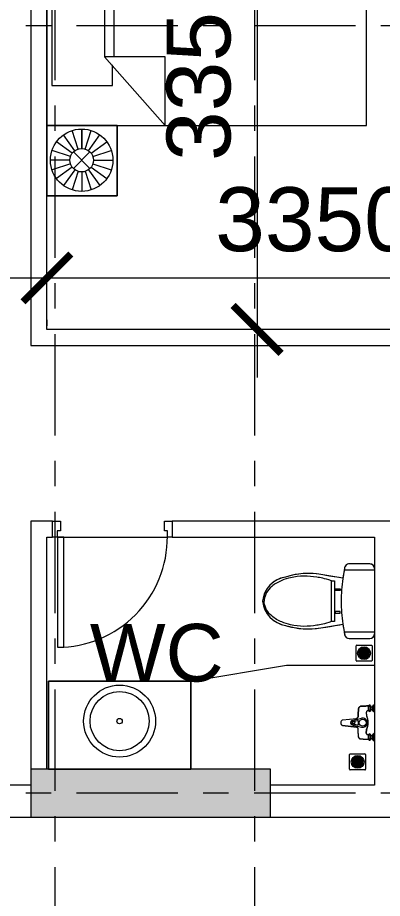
# Model space of a CAD drawing. Header units: millimetres. Extents: x -20144 to 126922, y -42414 to 48263.
# Drawn here: x 23217 to 25500, y 32291 to 37800 of the extents above; entities that cross this region are included whole.
import ezdxf

# ---------------------------------------------------------------- set-up
doc = ezdxf.new("R2010")
doc.units = ezdxf.units.MM
doc.linetypes.add('Grid Line', pattern=[22.225, 12.7, -3.175, 3.175, -3.175])
for name, color, linetype, lineweight in [('CHU', 181, 'Continuous', 5), ('CUA', 31, 'Continuous', 9), ('DIM', 1, 'Continuous', 5), ('LC.HA', 8, 'Continuous', 9), ('NET CAT', 3, 'Continuous', 5), ('NET-CAT', 3, 'Continuous', 15), ('NET-THAY', 2, 'Continuous', 9), ('THIET BI', 44, 'Continuous', 5), ('THIET-BI', 44, 'Continuous', 5), ('TRUC', 225, 'Continuous', 5)]:
    doc.layers.add(name, color=color, linetype=linetype, lineweight=lineweight)
doc.styles.add('Arial_2', font='arial.ttf', dxfattribs={"height": 360})
doc.styles.add('TA1', font='arial.ttf')
doc.dimstyles.new('D_200_KTx2', dxfattribs={"dimtxt": 400, "dimasz": 300, "dimexe": 300, "dimexo": 300, "dimgap": 160, "dimtad": 1, "dimdec": 0, "dimzin": 9, "dimtxsty": 'TA1', "dimblk": 'ARCHTICK', "dimcen": 1, "dimdle": 300, "dimclrd": 256, "dimclre": 256, "dimclrt": 7, "dimadec": 0, "dimazin": 0, "dimtfac": 1, "dimtdec": 0, "dimtix": 1, "dimtmove": 1, "dimatfit": 3, "dimldrblk": 'ARCHTICK', "dimfxl": 0, "dimtolj": 1, "dimtzin": 0, "dimlwd": -1, "dimlwe": -1, "dimarcsym": 0})

# ---------------------------------------------------------------- blocks, each defined once
blk = doc.blocks.new('X-XI2 - X-XI-V26-MẶT BẰNG TẦNG 24')
at = {"layer": 'THIET-BI'}
for p, q in [((-230.6, -16.8), (-233.2, -33.2)), ((-233.2, -29), (-233.2, -157.9)), ((-233.2, -29), (-233.2, -157.9)), ((-233.2, -33.2), (-233.2, -45)), ((-233.2, -45), (-233.2, -157.9)), ((-227.9, -12.2), (-230.6, -16.8)), ((-222, -6.1), (-227.9, -12.2)), ((-212.4, -1.2), (-222, -6.1)), ((-204.7, -0.1), (-212.4, -1.2)), ((-194.6, -0.1), (-194.6, -185.7)), ((194.6, -0.1), (194.6, -186.1)), ((215, -2.1), (204.6, -0.1)), ((219.3, -4.2), (215, -2.1)), ((224.8, -8.5), (219.3, -4.2)), ((227.7, -12), (224.8, -8.5)), ((231.6, -19.3), (227.7, -12)), ((233.2, -29), (231.6, -19.3)), ((233.2, -157.9), (233.2, -29)), ((233.2, -157.9), (233.2, -29)), ((233.2, -157.9), (233.2, -29)), ((-233.2, -157.9), (-232.9, -162.1)), ((-232.9, -162.1), (-231, -169.1)), ((231.9, -166.7), (233.2, -157.9)), ((-231, -169.1), (-228, -174.5)), ((-228, -174.5), (-224.2, -178.9)), ((-224.2, -178.9), (-216.9, -183.9)), ((-216.9, -183.9), (-209.4, -186.4)), ((-209.4, -186.4), (-202.4, -187.7)), ((-202.4, -187.7), (-192, -189.7)), ((-192, -189.7), (-184.2, -191.1)), ((-184.2, -191.1), (-168, -193.8)), ((-168, -193.8), (-149.9, -196.6)), ((-143.8, -197.5), (-166.7, -335.2)), ((-143.8, -197.5), (-166.7, -335.2)), ((-149.9, -196.6), (-143.8, -197.5)), ((-143.8, -197.5), (-147.8, -221.1)), ((-76.6, -213.5), (-66.1, -213.5)), ((-76.6, -245), (-76.6, -213.5)), ((-66.1, -213.5), (-66.1, -245)), ((64, -213.5), (64, -245)), ((74.4, -213.5), (64, -213.5)), ((74.4, -245), (74.4, -213.5)), ((143.8, -197.5), (212.9, -185.5)), ((166.7, -335.2), (143.8, -197.5)), ((166.7, -335.2), (143.8, -197.5)), ((146.9, -216.1), (143.8, -197.5)), ((151.8, -245.3), (146.9, -216.1)), ((212.9, -185.5), (220.8, -181.7)), ((220.8, -181.7), (226.5, -176.5)), ((226.5, -176.5), (231.9, -166.7)), ((-155.3, -266.3), (-157.7, -280.9)), ((-147.8, -221.1), (-155.3, -266.3)), ((-127.7, -249.9), (127.7, -249.9)), ((-127.7, -267.8), (-127.7, -249.9)), ((-8.6, -267.8), (-127.7, -267.8)), ((-66.1, -245), (-76.6, -245)), ((127.7, -267.8), (-8.6, -267.8)), ((64, -245), (74.4, -245)), ((127.7, -249.9), (127.7, -267.8)), ((157.2, -277.8), (151.8, -245.3)), ((-164.6, -322), (-168.9, -349)), ((-161.5, -303.8), (-164.6, -322)), ((-157.7, -280.9), (-161.5, -303.8)), ((161.7, -304.9), (157.2, -277.8)), ((166.7, -335.2), (161.7, -304.9)), ((-172.5, -383), (-173.5, -402.2)), ((-171, -365.1), (-172.5, -383)), ((-168.9, -349), (-171, -365.1)), ((171.6, -371), (166.7, -335.2)), ((173.2, -395.8), (171.6, -371)), ((-173.5, -402.2), (-173.1, -436.1)), ((-173.1, -436.1), (-172.5, -446.5)), ((172.5, -446.5), (173.5, -426.5)), ((173.5, -426.5), (173.2, -395.8)), ((-172.5, -446.5), (-169.6, -474.8)), ((-169.6, -474.8), (-166.5, -495.3)), ((-166.5, -495.3), (-161.1, -520.9)), ((165.2, -502.3), (172.5, -446.5)), ((-161.1, -520.9), (-151.4, -555.9)), ((151.4, -555.9), (155.1, -543.7)), ((155.1, -543.7), (161.7, -518.5)), ((161.7, -518.5), (165.2, -502.3)), ((-151.4, -555.9), (-143.5, -587)), ((-143.5, -587), (-131.8, -612.8)), ((131.6, -613.2), (145.5, -581)), ((145.5, -581), (151.4, -555.9)), ((-131.8, -612.8), (-121.7, -628.9)), ((-121.7, -628.9), (-100.2, -653.8)), ((-100.2, -653.8), (-87.5, -664.8)), ((86, -665.9), (100.2, -653.8)), ((100.2, -653.8), (114.1, -638.9)), ((114.1, -638.9), (131.6, -613.2)), ((-87.5, -664.8), (-69.9, -676.9)), ((-69.9, -676.9), (-49.6, -687.2)), ((-49.6, -687.2), (-19.9, -696.9)), ((-19.9, -696.9), (0, -700.2)), ((0, -700.2), (34.6, -692.9)), ((34.6, -692.9), (60.8, -681.9)), ((60.8, -681.9), (86, -665.9))]:
    blk.add_line(p, q, dxfattribs=at)
for centre, radius, start, end in [((-204.3, -29), 29, 90.9417, 180), ((-204.3, -29), 29, 90.3287, 180), ((204.3, -29), 29, 0, 89.6713), ((204.3, -29), 29, 360, 89.0583), ((-204.3, -157.9), 29, 180, 259.8599), ((-204.3, -157.9), 29, 180, 259.8599), ((204.3, -157.9), 29, 280.1401, 360), ((204.3, -157.9), 29, 280.1401, 0), ((18.1, 960), 1168.8, 258.7762, 262.0348), ((18.1, 960), 1168.8, 258.7762, 262.0348), ((18.1, 960), 1168.8, 262.1447, 269.1633), ((-16, 957.7), 1166.4, 270.8375, 277.7683), ((-18.1, 960), 1168.8, 277.9652, 281.2238), ((-18.1, 960), 1168.8, 277.9652, 281.2238), ((287.1, -414.4), 460.7, 170.0941, 197.8856), ((287.1, -414.4), 460.7, 170.0941, 197.8856), ((-287.1, -414.4), 460.7, 342.1144, 9.9059), ((-287.1, -414.4), 460.7, 342.1144, 9.9059), ((18.2, -529.6), 171.6, 188.8267, 263.9098), ((18.2, -529.6), 171.6, 188.8267, 263.9098), ((-18.2, -529.6), 171.6, 276.0902, 351.1733), ((-18.2, -529.6), 171.6, 276.0902, 351.1733)]:
    blk.add_arc(centre, radius, start, end, dxfattribs=at)
for points in [[(-127.7, -267.8), (-143.4, -315.6), (-152.2, -364.8), (-160.3, -442.2), (-151, -516.8), (-129.6, -585.3), (-93.5, -652), (-37.5, -689.3), (-2.9, -689.4), (0, -689.4)], [(127.7, -267.8), (143.4, -315.6), (152.2, -364.8), (160.3, -442.2), (151, -516.8), (129.6, -585.3), (93.5, -652), (37.5, -689.3), (2.9, -689.4), (0, -689.4)]]:
    blk.add_open_spline(points, degree=3, knots=[12.724379, 12.724379, 12.724379, 12.724379, 75.096459, 151.912755, 228.70098, 282.501534, 351.034079, 439.49288, 447.51098, 447.51098, 447.51098, 447.51098], dxfattribs=at)
blk = doc.blocks.new('X-GIUONG1 - X-GIUONG-1305651-MẶT BẰNG TẦNG 24')
at = {"layer": 'THIET BI'}
for p, q in [((-800, 0), (-1239, 0)), ((-1239, 0), (-1239, -439)), ((-1239, 0), (-800, 0)), ((-1239, -439), (-1239, 0)), ((-1039.2, -147.8), (-1076.9, -31.8)), ((-1016.6, -144.2), (-1016.6, -22.2)), ((-993.9, -147.8), (-956.3, -31.8)), ((-800, -439), (-800, 0)), ((800, 0), (-800, 0)), ((-800, 0), (-800, -2000)), ((800, 0), (-800, 0)), ((-800, 0), (-800, -439)), ((-800, 0), (-800, -2000)), ((-550, -30), (-550, -410)), ((-30, -30), (-550, -30)), ((-30, -360), (-30, -30)), ((30, -30), (30, -360)), ((550, -30), (30, -30)), ((550, -360), (550, -30)), ((1239, 0), (800, 0)), ((800, 0), (800, -439)), ((800, -2000), (800, 0)), ((1239, 0), (800, 0)), ((800, 0), (800, -439)), ((800, -2000), (800, 0)), ((993.9, -147.8), (956.3, -31.8)), ((1016.6, -144.2), (1016.6, -22.2)), ((1039.2, -147.8), (1076.9, -31.8)), ((1239, -439), (1239, 0)), ((1239, -439), (1239, 0)), ((-1075.8, -174.4), (-1174.4, -102.7)), ((-1059.6, -158.2), (-1131.2, -59.5)), ((-973.5, -158.2), (-901.9, -59.5)), ((-957.4, -174.4), (-858.7, -102.7)), ((957.4, -174.4), (858.7, -102.7)), ((973.5, -158.2), (901.9, -59.5)), ((1059.6, -158.2), (1131.2, -59.5)), ((1075.8, -174.4), (1174.4, -102.7)), ((-1086.1, -194.8), (-1202.1, -157.1)), ((-947, -194.8), (-831, -157.1)), ((947, -194.8), (831, -157.1)), ((1086.1, -194.8), (1202.1, -157.1)), ((-1089.7, -217.4), (-1211.7, -217.4)), ((-1068.3, -269.1), (-964.8, -165.6)), ((-1068.3, -165.6), (-964.8, -269.1)), ((-943.4, -217.4), (-821.4, -217.4)), ((-821.4, -217.4), (-943.4, -217.4)), ((943.4, -217.4), (821.4, -217.4)), ((821.4, -217.4), (943.4, -217.4)), ((1068.3, -269.1), (964.8, -165.6)), ((1068.3, -165.6), (964.8, -269.1)), ((1089.7, -217.4), (1211.7, -217.4)), ((-1086.1, -240), (-1202.1, -277.7)), ((-1075.8, -260.4), (-1174.4, -332.1)), ((-957.4, -260.4), (-858.7, -332.1)), ((-947, -240), (-831, -277.7)), ((947, -240), (831, -277.7)), ((957.4, -260.4), (858.7, -332.1)), ((1075.8, -260.4), (1174.4, -332.1)), ((1086.1, -240), (1202.1, -277.7)), ((-1059.6, -276.6), (-1131.2, -375.2)), ((-1039.2, -287), (-1076.9, -402.9)), ((-1016.6, -290.5), (-1016.6, -412.5)), ((-993.9, -287), (-956.3, -402.9)), ((-973.5, -276.6), (-901.9, -375.2)), ((973.5, -276.6), (901.9, -375.2)), ((993.9, -287), (956.3, -402.9)), ((1016.6, -290.5), (1016.6, -412.5)), ((1039.2, -287), (1076.9, -402.9)), ((1059.6, -276.6), (1131.2, -375.2)), ((-370, -360), (-800, -740)), ((-370, -740), (-370, -360)), ((800, -360), (-370, -360)), ((-1239, -439), (-800, -439)), ((-800, -439), (-1239, -439)), ((-550, -410), (-420, -410)), ((-370, -420), (800, -420)), ((800, -439), (1239, -439)), ((800, -439), (1239, -439)), ((-800, -740), (-370, -740)), ((-800, -2000), (800, -2000)), ((-800, -2000), (800, -2000))]:
    blk.add_line(p, q, dxfattribs=at)
for centre, radius in [((-1016.6, -217.4), 195.1), ((1016.6, -217.4), 195.1), ((-1016.6, -217.4), 73.2), ((1016.6, -217.4), 73.2)]:
    blk.add_circle(centre, radius, dxfattribs=at)
blk = doc.blocks.new('X-LA3 - X-LA-1425476-MẶT BẰNG TẦNG 24')
at = {"layer": 'THIET-BI'}
for p, q in [((-445, 550), (445, 550)), ((-445, 0), (-445, 550)), ((445, 550), (-445, 550)), ((-445, 550), (-445, 0)), ((445, 550), (445, 0)), ((445, 0), (445, 550)), ((445, 0), (-445, 0)), ((-445, 0), (445, 0))]:
    blk.add_line(p, q, dxfattribs=at)
for radius in [225, 185, 17]:
    blk.add_circle((0, 300), radius, dxfattribs=at)
blk = doc.blocks.new('CUA WC - Type 1-1365100-MẶT BẰNG TẦNG 24')
at = {"layer": 'CUA', "lineweight": 5}
for p, q in [((-273.5, -52.3), (-273.5, 47.7)), ((-273.5, 47.7), (-223.5, 47.7)), ((-223.5, 47.7), (-223.5, -11.3)), ((426.5, 47.7), (476.5, 47.7)), ((426.5, -11.3), (426.5, 47.7)), ((476.5, 47.7), (476.5, -52.3)), ((-243.5, -52.3), (-273.5, -52.3)), ((-243.5, -11.3), (-243.5, -52.3)), ((-223.5, -11.3), (-243.5, -11.3)), ((446.5, -11.3), (426.5, -11.3)), ((446.5, -52.3), (446.5, -11.3)), ((476.5, -52.3), (446.5, -52.3))]:
    blk.add_line(p, q, dxfattribs=at)
at = {"layer": 'CUA'}
for p, q in [((-202.5, -52.3), (-242.5, -52.3)), ((-242.5, -52.3), (-242.5, -740.3)), ((-202.5, -740.3), (-202.5, -52.3)), ((-242.5, -740.3), (-202.5, -740.3))]:
    blk.add_line(p, q, dxfattribs=at)
at = {"layer": 'CUA', "lineweight": 5}
blk.add_arc((-242.5, -52.3), 688, 270, 0.5, dxfattribs=at)
blk = doc.blocks.new('X-SEN1 - X-SEN-1425460-MẶT BẰNG TẦNG 24')
at = {"layer": 'THIET-BI'}
for p, q in [((-27.3, 113.1), (-17.5, 199.2)), ((-17.5, 199.2), (-27.3, 113.1)), ((17.5, 199.2), (27.3, 113.1)), ((17.5, 199.2), (27.3, 113.1)), ((-12.9, 141.7), (-27.6, 80.8)), ((-7.7, 139.6), (-13.8, 105.5)), ((7.7, 139.6), (13.8, 105.5)), ((12.9, 141.7), (27.6, 80.8)), ((-112.5, 3.8), (-99.9, 12.6)), ((-112.5, 3.8), (-99.9, 12.6)), ((-112.5, 0), (-112.5, 3.8)), ((-112.5, 3.8), (-112.5, 0)), ((-67.5, 3.8), (-112.5, 3.8)), ((-67.5, 0), (-112.5, 0)), ((-112.5, 0), (-67.5, 0)), ((-107.2, 34.3), (-105.1, 34.3)), ((-107.2, 34.3), (-72.8, 34.3)), ((-99.9, 25.3), (-107.2, 25.3)), ((-72.8, 25.3), (-107.2, 25.3)), ((-105.1, 34.3), (-105.1, 37.2)), ((-105.1, 37.2), (-74.9, 37.2)), ((-105.1, 34.3), (-105.1, 37.2)), ((-74.9, 34.3), (-105.1, 34.3)), ((-99.9, 12.6), (-99.9, 25.3)), ((-99.9, 12.6), (-99.9, 25.3)), ((-99.9, 12.6), (-80.1, 12.6)), ((-80.1, 12.6), (-99.9, 12.6)), ((-80.1, 25.3), (-80.1, 12.6)), ((-72.8, 25.3), (-80.1, 25.3)), ((-80.1, 25.3), (-80.1, 12.6)), ((-80.1, 12.6), (-67.5, 3.8)), ((-80.1, 12.6), (-67.5, 3.8)), ((-74.9, 37.2), (-74.9, 34.3)), ((-74.9, 37.2), (-74.9, 34.3)), ((-74.9, 34.3), (-72.8, 34.3)), ((-67.5, 3.8), (-67.5, 0)), ((-67.5, 0), (-67.5, 3.8)), ((67.5, 3.8), (80.1, 12.6)), ((67.5, 3.8), (80.1, 12.6)), ((67.5, 0), (67.5, 3.8)), ((112.5, 3.8), (67.5, 3.8)), ((67.5, 0), (67.5, 3.8)), ((112.5, 0), (67.5, 0)), ((112.5, 0), (67.5, 0)), ((72.8, 34.3), (74.9, 34.3)), ((72.8, 34.3), (107.2, 34.3)), ((80.1, 25.3), (72.8, 25.3)), ((107.2, 25.3), (72.8, 25.3)), ((74.9, 34.3), (74.9, 37.2)), ((74.9, 37.2), (105.1, 37.2)), ((74.9, 34.3), (74.9, 37.2)), ((105.1, 34.3), (74.9, 34.3)), ((80.1, 12.6), (80.1, 25.3)), ((80.1, 12.6), (80.1, 25.3)), ((99.9, 12.6), (80.1, 12.6)), ((80.1, 12.6), (99.9, 12.6)), ((99.9, 12.6), (80.1, 12.6)), ((99.9, 25.3), (99.9, 12.6)), ((107.2, 25.3), (99.9, 25.3)), ((99.9, 25.3), (99.9, 12.6)), ((99.9, 12.6), (112.5, 3.8)), ((99.9, 12.6), (112.5, 3.8)), ((105.1, 37.2), (105.1, 34.3)), ((105.1, 37.2), (105.1, 34.3)), ((105.1, 34.3), (107.2, 34.3)), ((112.5, 3.8), (112.5, 0)), ((112.5, 3.8), (112.5, 0))]:
    blk.add_line(p, q, dxfattribs=at)
for centre, radius in [((0, 130.1), 7.2), ((0, 73.2), 21.5)]:
    blk.add_circle(centre, radius, dxfattribs=at)
for centre, radius, start, end in [((0, 191), 19.3, 25.0481, 154.9519), ((0, 191), 19.3, 25.0481, 154.9519), ((0, 134.7), 14.7, 28.4144, 151.5856), ((0, 136.6), 8.24, 21.1294, 158.8706), ((-0.4, 73.2), 28.3, 164.3307, 270.7483), ((-9.4, 104.7), 4.5, 169.8444, 285.9297), ((-0.4, 73.2), 28.3, 89.2517, 105.9297), ((0.4, 73.2), 28.3, 74.0703, 90.7483), ((0.4, 73.2), 28.3, 269.2517, 15.6693), ((9.4, 104.7), 4.5, 254.0703, 10.1556), ((-102.9, 29.8), 6.9, 148.0246, 211.9754), ((-102.9, 29.8), 6.9, 148.0246, 211.9754), ((-107.2, 32.5), 1.8, 90, 148.0246), ((-107.2, 32.5), 1.8, 90, 148.0246), ((-107.2, 27.1), 1.8, 211.9754, 270), ((-107.2, 27.1), 1.8, 211.9754, 270), ((-112.5, 29.8), 6.9, 319.2845, 40.7155), ((-94.4, 29.8), 6.9, 139.2845, 220.7155), ((-85.4, 29.8), 6.9, 319.2845, 40.7155), ((-67.5, 29.8), 6.9, 139.2845, 220.7155), ((-72.8, 32.5), 1.8, 31.9754, 90), ((-72.8, 32.5), 1.8, 31.9754, 90), ((-72.8, 27.1), 1.8, 270, 328.0246), ((-72.8, 27.1), 1.8, 270, 328.0246), ((-77.1, 29.8), 6.9, 328.0246, 31.9754), ((-77.1, 29.8), 6.9, 328.0246, 31.9754), ((77.1, 29.8), 6.9, 148.0246, 211.9754), ((77.1, 29.8), 6.9, 148.0246, 211.9754), ((72.8, 32.5), 1.8, 90, 148.0246), ((72.8, 32.5), 1.8, 90, 148.0246), ((72.8, 27.1), 1.8, 211.9754, 270), ((72.8, 27.1), 1.8, 211.9754, 270), ((67.5, 29.8), 6.9, 319.2845, 40.7155), ((85.6, 29.8), 6.9, 139.2845, 220.7155), ((94.6, 29.8), 6.9, 319.2845, 40.7155), ((112.5, 29.8), 6.9, 139.2845, 220.7155), ((107.2, 32.5), 1.8, 31.9754, 90), ((107.2, 32.5), 1.8, 31.9754, 90), ((107.2, 27.1), 1.8, 270, 328.0246), ((107.2, 27.1), 1.8, 270, 328.0246), ((102.9, 29.8), 6.9, 328.0246, 31.9754), ((102.9, 29.8), 6.9, 328.0246, 31.9754)]:
    blk.add_arc(centre, radius, start, end, dxfattribs=at)
for points, knots in [([(-105.1, 37.2), (-105.1, 39.1), (-104.9, 42.9), (-104.6, 50.4), (-104.3, 58), (-104.1, 65.5), (-103.9, 70.3), (-103.8, 73.6), (-103.7, 75.5), (-103.7, 76.9), (-103.6, 78.3), (-103.6, 79.5), (-103.6, 80.5), (-103.6, 81.2), (-103.5, 81.8), (-103.5, 82.3), (-103.5, 82.7), (-103.4, 83.3), (-103.3, 84.3), (-103.2, 85.5), (-103.1, 86.6), (-102.8, 87.6), (-102.6, 88.2), (-102.3, 88.9), (-101.9, 89.7), (-101.3, 90.8), (-100.4, 91.9), (-99.2, 93.4), (-97.8, 94.7), (-96.2, 95.8), (-95, 96.6), (-93.7, 97.2), (-92.4, 97.7), (-91.2, 98.1), (-90.3, 98.4), (-89.7, 98.5), (-89.3, 98.6), (-88.8, 98.7), (-88, 98.8), (-86.8, 99), (-85.6, 99.1), (-84.7, 99.1), (-84, 99.2), (-83.3, 99.3), (-82.3, 99.4), (-81.2, 99.5), (-79.7, 99.6), (-76.9, 99.8), (-72.8, 100.2), (-67.2, 100.7), (-61.6, 101.2), (-56, 101.5), (-51.7, 101.8), (-48.8, 101.9), (-47.3, 101.9), (-46.1, 101.9), (-45.1, 102), (-44.4, 102), (-43.6, 102), (-42.6, 102), (-41.4, 102), (-40.1, 102), (-39.3, 102.1), (-38.8, 102.1), (-38.5, 102.2), (-38.1, 102.2), (-37.6, 102.3), (-36.8, 102.4), (-35.6, 102.6), (-34.3, 103), (-33.2, 103.5), (-32.5, 104), (-31.7, 104.6), (-30.5, 105.7), (-29, 107.6), (-27.9, 110.1), (-27.4, 112), (-27.3, 113.1)], [-1, -1, -1, -1, -0.958333, -0.916667, -0.833333, -0.791667, -0.75, -0.729167, -0.71875, -0.708333, -0.697917, -0.6875, -0.682292, -0.677083, -0.671875, -0.669271, -0.666667, -0.661458, -0.65625, -0.645833, -0.635417, -0.630208, -0.625, -0.619792, -0.614583, -0.604167, -0.59375, -0.583333, -0.5625, -0.552083, -0.541667, -0.53125, -0.520833, -0.510417, -0.505208, -0.5, -0.497396, -0.494792, -0.489583, -0.479167, -0.46875, -0.463542, -0.458333, -0.453125, -0.447917, -0.4375, -0.427083, -0.416667, -0.375, -0.333333, -0.291667, -0.25, -0.208333, -0.197917, -0.1875, -0.177083, -0.171875, -0.166667, -0.161458, -0.15625, -0.145833, -0.135417, -0.130208, -0.127604, -0.125, -0.122396, -0.119792, -0.114583, -0.104167, -0.09375, -0.083333, -0.078125, -0.072917, -0.0625, -0.041667, -0.020833, 0, 0, 0, 0]), ([(-105.1, 37.2), (-104.5, 52.3), (-103.9, 68.7), (-103.3, 87.5), (-99.6, 93.9), (-92.4, 98.5), (-72.6, 100.1), (-54, 102.2), (-33.9, 102), (-28.7, 107.4), (-27.8, 111), (-27.3, 113.1)], [0, 0, 0, 0, 45.441328, 49.333631, 56.110562, 66.562664, 73.682324, 114.966912, 125.570438, 129.900151, 136.284558, 136.284558, 136.284558, 136.284558]), ([(27.3, 113.1), (27.4, 112), (27.9, 110.1), (29, 107.6), (30.5, 105.7), (31.7, 104.6), (32.5, 104), (33.2, 103.5), (34.3, 103), (35.6, 102.6), (36.8, 102.4), (37.6, 102.3), (38.1, 102.2), (38.5, 102.2), (38.8, 102.1), (39.3, 102.1), (40.1, 102), (41.4, 102), (42.6, 102), (43.6, 102), (44.4, 102), (45.1, 102), (46.1, 101.9), (47.3, 101.9), (48.8, 101.9), (51.7, 101.8), (56, 101.5), (61.6, 101.2), (67.2, 100.7), (72.8, 100.2), (76.9, 99.8), (79.7, 99.6), (81.2, 99.5), (82.3, 99.4), (83.3, 99.3), (84, 99.2), (84.7, 99.1), (85.6, 99.1), (86.8, 99), (88, 98.8), (88.9, 98.7), (89.6, 98.5), (90.3, 98.4), (91.2, 98.1), (92.4, 97.7), (93.7, 97.2), (95, 96.6), (96.2, 95.8), (97.4, 95), (98.5, 94), (99.5, 93), (100.4, 91.9), (101.3, 90.8), (101.9, 89.7), (102.3, 88.9), (102.6, 88.2), (102.8, 87.6), (103.1, 86.6), (103.2, 85.7), (103.3, 84.8), (103.4, 84.1), (103.4, 83.5), (103.4, 83), (103.5, 82.5), (103.5, 81.9), (103.6, 81), (103.6, 79.8), (103.6, 78.3), (103.7, 76.9), (103.7, 75.5), (103.8, 73.6), (103.9, 68.4), (104.2, 61.7), (104.5, 54.2), (104.7, 48.5), (104.9, 42.9), (105.1, 39.1), (105.1, 37.2)], [-1, -1, -1, -1, -0.979167, -0.958333, -0.9375, -0.927083, -0.921875, -0.916667, -0.90625, -0.895833, -0.885417, -0.880208, -0.877604, -0.875, -0.872396, -0.869792, -0.864583, -0.854167, -0.84375, -0.838542, -0.833333, -0.828125, -0.822917, -0.8125, -0.802083, -0.791667, -0.75, -0.708333, -0.666667, -0.625, -0.583333, -0.572917, -0.5625, -0.552083, -0.546875, -0.541667, -0.536458, -0.53125, -0.520833, -0.510417, -0.505208, -0.5, -0.494792, -0.489583, -0.479167, -0.46875, -0.458333, -0.447917, -0.4375, -0.427083, -0.416667, -0.40625, -0.395833, -0.385417, -0.380208, -0.375, -0.369792, -0.364583, -0.354167, -0.348958, -0.34375, -0.338542, -0.335938, -0.333333, -0.328125, -0.322917, -0.3125, -0.302083, -0.291667, -0.28125, -0.270833, -0.25, -0.166667, -0.125, -0.083333, -0.041667, 0, 0, 0, 0]), ([(105.1, 37.2), (104.5, 52.3), (103.9, 68.7), (103.3, 87.5), (99.6, 93.9), (92.4, 98.5), (72.6, 100.1), (54, 102.2), (33.9, 102), (28.7, 107.4), (27.8, 111), (27.3, 113.1)], [0, 0, 0, 0, 45.441328, 49.333631, 56.110562, 66.562664, 73.682324, 114.966912, 125.570438, 129.900151, 136.284558, 136.284558, 136.284558, 136.284558]), ([(-74.9, 37.2), (-74.9, 39.9), (-75, 44.9), (-67.9, 51.6), (-55.3, 50.7), (-39.4, 48.7), (-24.4, 43.4), (-11.8, 40.7), (0, 41)], [0, 0, 0, 0, 8.475038, 15.961674, 29.255673, 47.963091, 70.422589, 93.837243, 93.837243, 93.837243, 93.837243]), ([(0, 41), (-2, 40.9), (-5.6, 40.9), (-10.3, 41.2), (-14.4, 41.6), (-18, 42.2), (-21.2, 42.9), (-24.2, 43.7), (-27.1, 44.6), (-30, 45.4), (-32.9, 46.3), (-35.8, 47.2), (-38.8, 47.9), (-41.8, 48.6), (-45.1, 49.2), (-48.4, 49.8), (-51.8, 50.2), (-54.8, 50.5), (-56.9, 50.7), (-58.1, 50.8), (-59, 50.9), (-59.9, 51), (-60.8, 51), (-61.5, 51), (-62.1, 51), (-62.6, 51), (-63, 51), (-63.6, 51), (-64.4, 50.9), (-65.1, 50.8), (-65.7, 50.7), (-66.1, 50.6), (-66.5, 50.5), (-67.1, 50.4), (-68.1, 50.1), (-69.1, 49.6), (-70.1, 49), (-71.1, 48.3), (-72, 47.4), (-72.8, 46.6), (-73.3, 45.8), (-73.8, 45.1), (-74.1, 44.3), (-74.4, 43.5), (-74.6, 42.6), (-74.7, 41.9), (-74.8, 41.3), (-74.8, 40.9), (-74.9, 40.4), (-74.9, 39.8), (-74.9, 38.8), (-74.9, 37.9), (-74.9, 37.2)], [-1, -1, -1, -1, -0.958333, -0.916667, -0.875, -0.833333, -0.791667, -0.75, -0.708333, -0.666667, -0.625, -0.583333, -0.541667, -0.5, -0.458333, -0.416667, -0.375, -0.333333, -0.3125, -0.302083, -0.291667, -0.28125, -0.270833, -0.260417, -0.255208, -0.25, -0.244792, -0.239583, -0.229167, -0.21875, -0.213542, -0.208333, -0.203125, -0.197917, -0.1875, -0.166667, -0.15625, -0.145833, -0.125, -0.114583, -0.104167, -0.09375, -0.083333, -0.072917, -0.0625, -0.052083, -0.046875, -0.041667, -0.036458, -0.03125, -0.020833, 0, 0, 0, 0]), ([(74.9, 37.2), (74.9, 39.9), (75, 44.9), (67.9, 51.6), (55.3, 50.7), (39.4, 48.7), (24.4, 43.4), (11.8, 40.7), (0, 41)], [0, 0, 0, 0, 8.475038, 15.961674, 29.255673, 47.963091, 70.422589, 93.837243, 93.837243, 93.837243, 93.837243]), ([(74.9, 37.2), (74.9, 37.9), (74.9, 38.8), (74.9, 39.8), (74.9, 40.4), (74.8, 40.9), (74.8, 41.3), (74.7, 41.9), (74.6, 42.6), (74.4, 43.5), (74.2, 44.1), (73.9, 44.7), (73.7, 45.2), (73.3, 45.8), (72.8, 46.6), (72, 47.4), (71.1, 48.3), (70.1, 49), (69.1, 49.6), (68.1, 50.1), (67.1, 50.4), (66.5, 50.5), (66.1, 50.6), (65.7, 50.7), (65.1, 50.8), (64.4, 50.9), (63.6, 51), (63, 51), (62.4, 51), (61.7, 51), (60.8, 51), (59.9, 51), (59, 50.9), (58.1, 50.8), (56.9, 50.7), (54.8, 50.5), (51.8, 50.2), (48.4, 49.8), (45.1, 49.2), (41.8, 48.6), (38.8, 47.9), (35.8, 47.2), (32.9, 46.3), (30, 45.4), (27.1, 44.6), (24.2, 43.7), (21.2, 42.9), (18, 42.2), (14.4, 41.6), (10.3, 41.2), (5.6, 40.9), (2, 40.9), (0, 41)], [-1, -1, -1, -1, -0.979167, -0.96875, -0.963542, -0.958333, -0.953125, -0.947917, -0.9375, -0.927083, -0.916667, -0.911458, -0.90625, -0.895833, -0.885417, -0.875, -0.854167, -0.84375, -0.833333, -0.8125, -0.802083, -0.796875, -0.791667, -0.786458, -0.78125, -0.770833, -0.760417, -0.755208, -0.75, -0.739583, -0.729167, -0.71875, -0.708333, -0.697917, -0.6875, -0.666667, -0.625, -0.583333, -0.541667, -0.5, -0.458333, -0.416667, -0.375, -0.333333, -0.291667, -0.25, -0.208333, -0.166667, -0.125, -0.083333, -0.041667, 0, 0, 0, 0])]:
    blk.add_open_spline(points, degree=3, knots=knots, dxfattribs=at)
blk = doc.blocks.new('A$C043A1407')
at = {"layer": 'LC.HA'}
h = blk.add_hatch(color=256, dxfattribs=at)
h.dxf.hatch_style = 1
h.paths.add_polyline_path([(2050, 16249.9), (2050, 16549.9), (550, 16549.9), (550, 16249.9)])
at = {"ltscale": 1000}
blk.add_lwpolyline([(2050, 16249.9), (2050, 16549.9), (550, 16549.9), (550, 16249.9)], close=True, dxfattribs=at)
blk = doc.blocks.new('X-PHEU - X-PHEU-1231512-MẶT BẰNG TẦNG 23')
at = {"layer": 'THIET-BI'}
for p, q in [((25, 29), (25, 121)), ((29, 125), (121, 125)), ((67.5, 39.8), (67.5, 110.2)), ((72.5, 110.9), (72.5, 78.1)), ((77.5, 78.1), (77.5, 110.9)), ((82.5, 110.2), (82.5, 39.8)), ((125, 121), (125, 29)), ((42.5, 90.5), (42.5, 59.5)), ((47.5, 51.8), (47.5, 98.2)), ((52.5, 103.1), (52.5, 46.9)), ((57.5, 43.5), (57.5, 106.5)), ((62.5, 108.8), (62.5, 41.2)), ((72.5, 71.9), (72.5, 39.1)), ((77.5, 39.1), (77.5, 71.9)), ((87.5, 41.2), (87.5, 108.8)), ((92.5, 106.5), (92.5, 43.5)), ((97.5, 46.9), (97.5, 103.1)), ((102.5, 98.2), (102.5, 51.8)), ((107.5, 59.5), (107.5, 90.5)), ((121, 25), (29, 25))]:
    blk.add_line(p, q, dxfattribs=at)
blk.add_circle((75, 75), 40, dxfattribs=at)
for centre, radius, start, end in [((29, 121), 4, 90, 180), ((75, 75), 36, 102.0247, 110.3175), ((75, 75), 36, 90, 93.9821), ((75, 75), 36, 86.0179, 90), ((75, 75), 36, 69.6825, 77.9753), ((121, 121), 4, 0, 90), ((75, 75), 36, 139.8082, 154.5256), ((75, 75), 36, 205.4744, 220.1918), ((75, 75), 36, 119.0853, 128.6822), ((75, 75), 4, 128.6822, 231.3178), ((75, 75), 4, 308.6822, 51.3178), ((75, 75), 36, 51.3178, 60.9147), ((75, 75), 36, 25.4744, 40.1918), ((75, 75), 36, 319.8082, 334.5256), ((29, 29), 4, 180, 270), ((75, 75), 36, 231.3178, 240.9147), ((75, 75), 36, 249.6825, 257.9753), ((75, 75), 36, 266.0179, 270), ((75, 75), 36, 270, 273.9821), ((75, 75), 36, 282.0247, 290.3175), ((75, 75), 36, 299.0853, 308.6822), ((121, 29), 4, 270, 360)]:
    blk.add_arc(centre, radius, start, end, dxfattribs=at)
blk = doc.blocks.new('_ARCHTICK')
at = {"color": 0, "linetype": 'ByBlock', "const_width": 0.15}
blk.add_lwpolyline([(-0.5, -0.5), (0.5, 0.5)], dxfattribs=at)
blk = doc.blocks.new('*D250')
at = {"layer": 'Defpoints', "color": 0, "transparency": 16777216}
for p in [(24842.6, 39199.9), (24716.4, 35849.9), (24842.6, 35849.9)]:
    blk.add_point(p, dxfattribs=at)
at = {"layer": 'DIM', "transparency": 16777216}
for p, q in [((24716.4, 39499.9), (24716.4, 35549.9)), ((24542.6, 39199.9), (24416.4, 39199.9)), ((24542.6, 35849.9), (24416.4, 35849.9))]:
    blk.add_line(p, q, dxfattribs=at)
at = {"layer": 'DIM', "transparency": 16777216, "xscale": 300, "yscale": 300, "zscale": 300}
for p, rotation in [((24716.4, 39199.9), 90), ((24716.4, 35849.9), 270)]:
    blk.add_blockref('_ARCHTICK', p, dxfattribs=dict(at, rotation=rotation))
at = {"layer": 'DIM', "color": 7, "transparency": 16777216, "insert": (24352.1, 37524.9), "char_height": 400, "attachment_point": 5, "rotation": 90, "style": 'TA1'}
blk.add_mtext('\\A1;3350', dxfattribs=at)
blk = doc.blocks.new('*D251')
at = {"layer": 'Defpoints', "color": 0, "transparency": 16777216}
for p in [(26750.5, 36491.1), (23400.5, 36209.2), (26750.5, 36172.1)]:
    blk.add_point(p, dxfattribs=at)
at = {"layer": 'DIM', "transparency": 16777216}
for p, q in [((23100.5, 36172.1), (27050.5, 36172.1)), ((26750.5, 36191.1), (26750.5, 35872.1)), ((23400.5, 35909.2), (23400.5, 35872.1))]:
    blk.add_line(p, q, dxfattribs=at)
at = {"layer": 'DIM', "transparency": 16777216, "xscale": 300, "yscale": 300, "zscale": 300, "rotation": 180}
blk.add_blockref('_ARCHTICK', (23400.5, 36172.1), dxfattribs=at)
at = {"layer": 'DIM', "transparency": 16777216, "xscale": 300, "yscale": 300, "zscale": 300}
blk.add_blockref('_ARCHTICK', (26750.5, 36172.1), dxfattribs=at)
at = {"layer": 'DIM', "color": 7, "transparency": 16777216, "insert": (25075.5, 36536.5), "char_height": 400, "attachment_point": 5, "style": 'TA1'}
blk.add_mtext('\\A1;3350', dxfattribs=at)

msp = doc.modelspace()

# ---------------------------------------------------------------- linework, layer by layer
at = {"layer": 'NET-CAT'}
for p, q in [((23300.4, 39299.9), (23300.4, 35749.9)), ((23400.4, 35849.9), (23400.4, 39199.9)), ((25750.4, 35849.9), (23400.4, 35849.9)), ((23300.4, 35749.9), (25750.4, 35749.9)), ((23300.4, 34649.9), (23300.3, 33099.9)), ((23435.4, 34649.9), (23300.4, 34649.9)), ((23435.4, 34549.9), (23435.4, 34649.9)), ((26750.4, 34649.9), (24185.4, 34649.9)), ((24185.4, 34649.9), (24185.4, 34549.9)), ((23400.4, 34549.9), (23435.4, 34549.9)), ((23400.4, 33099.9), (23400.4, 34549.9)), ((24185.4, 34549.9), (25450.4, 34549.9)), ((25450.4, 34549.9), (25450.4, 33502.4)), ((25450.4, 33457.4), (25450.4, 33322.4)), ((25450.4, 33277.4), (25450.4, 32999.9)), ((23300.4, 32999.9), (22960.5, 32999.9)), ((25450.4, 32999.9), (24800.3, 32999.9)), ((22960.5, 32799.9), (23400.4, 32799.9)), ((24800.3, 32799.9), (29350.4, 32799.9))]:
    msp.add_line(p, q, dxfattribs=at)
at = {"layer": 'NET-THAY'}
for p, q in [((24300.4, 33650), (24900.5, 33750)), ((24900.5, 33750), (25450.4, 33750))]:
    msp.add_line(p, q, dxfattribs=at)
msp.add_lwpolyline([(23465.4, 34549.9), (24154.4, 34549.9)], dxfattribs=at)
at = {"layer": 'TRUC', "linetype": 'Grid Line', "ltscale": 50}
for p, q in [((23450.5, 43599.9), (23450.5, -4500.1)), ((24700.5, 43599.9), (24700.5, -7167.6)), ((42000.5, 37749.9), (-12092.4, 37749.9)), ((42000.5, 32949.9), (-12092.4, 32949.9))]:
    msp.add_line(p, q, dxfattribs=at)

# ---------------------------------------------------------------- block references
at = {"layer": 'CUA'}
msp.add_blockref('CUA WC - Type 1-1365100-MẶT BẰNG TẦNG 24', (23708.9, 34602.2), dxfattribs=at)
at = {"layer": 'NET CAT'}
msp.add_blockref('A$C043A1407', (22750.3, 16550), dxfattribs=at)
at = {"layer": 'THIET BI', "rotation": 89.99999999999868}
msp.add_blockref('X-GIUONG1 - X-GIUONG-1305651-MẶT BẰNG TẦNG 24', (23400.5, 37925), dxfattribs=at)
at = {"layer": 'THIET-BI'}
for name, p, rotation in [('X-XI2 - X-XI-V26-MẶT BẰNG TẦNG 24', (25450.5, 34149.9), 269.9999999999991), ('X-SEN1 - X-SEN-1425460-MẶT BẰNG TẦNG 24', (25450.4, 33389.9), 90.00000000000011)]:
    msp.add_blockref(name, p, dxfattribs=dict(at, rotation=rotation))
for name, p in [('X-PHEU - X-PHEU-1231512-MẶT BẰNG TẦNG 23', (25310.5, 33749.9)), ('X-LA3 - X-LA-1425476-MẶT BẰNG TẦNG 24', (23855.4, 33100)), ('X-PHEU - X-PHEU-1231512-MẶT BẰNG TẦNG 23', (25270.5, 33069.9))]:
    msp.add_blockref(name, p, dxfattribs=at)

# ---------------------------------------------------------------- texts
at = {"layer": 'CHU', "color": 7, "insert": (24506.7, 34007.9), "char_height": 360, "width": 868.6, "attachment_point": 3, "line_spacing_factor": 0.936439, "style": 'Arial_2'}
msp.add_mtext('\\pt2540,5080,7620,10160,12700,15240,17780,20320,22860,25400,27940,30480,33020,35560,38100,40640,43180,45720,48260,50800,53340,55880,58420,60960,63500,66040,68580,71120,73660,76200,78740,81280;WC', dxfattribs=at)

# ---------------------------------------------------------------- dimensions: what is measured, and where the dimension line sits
at = {"layer": 'DIM'}
for base, p1, p2, angle, picture, middle in [((24716.4, 35849.9), (24842.6, 39199.9), (24842.6, 35849.9), 90, '*D250', (24352.1, 37524.9)), ((26750.5, 36172.1), (23400.5, 36209.2), (26750.5, 36491.1), 180, '*D251', (25075.5, 36536.5))]:
    dim = msp.add_linear_dim(base=base, p1=p1, p2=p2, angle=angle, dimstyle='D_200_KTx2', dxfattribs=at)
    dim.commit()
    dim.dimension.update_dxf_attribs({"geometry": picture, "text_midpoint": middle})

doc.saveas('drawing.dxf')
